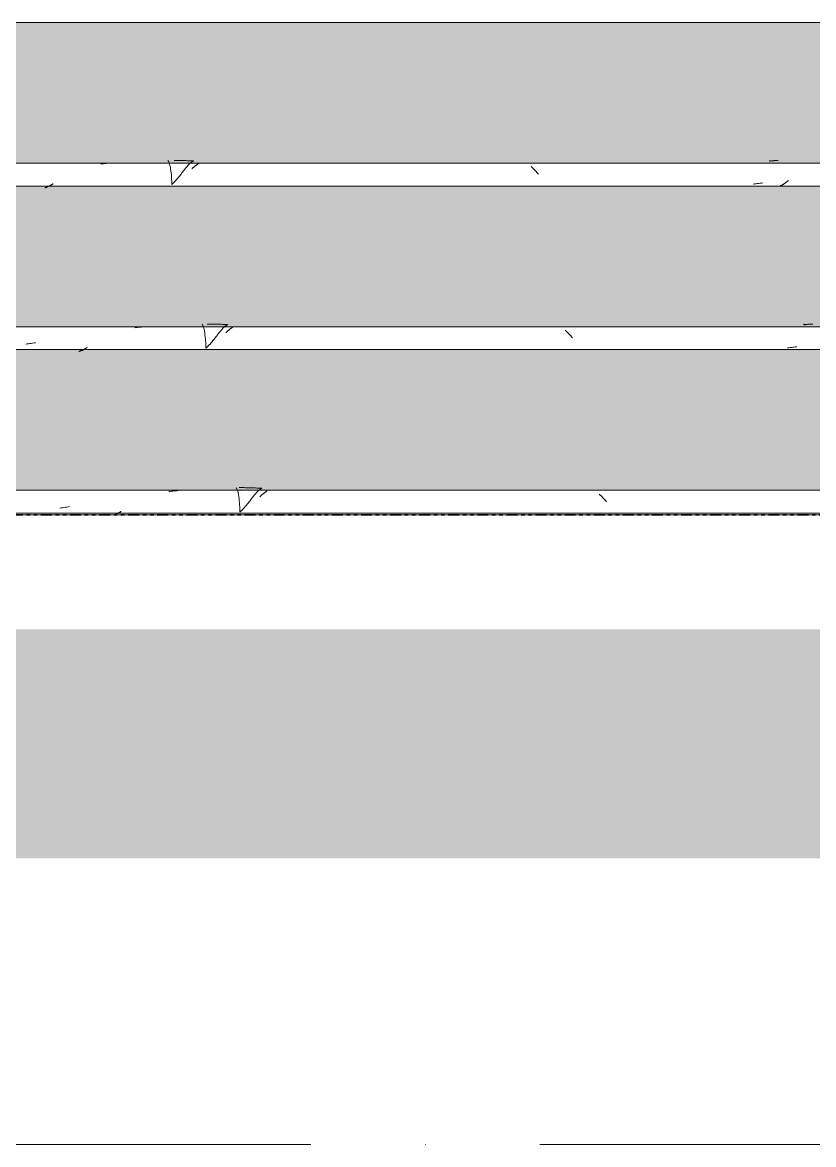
# Model space of a CAD drawing. Header units: millimetres. Extents: x -8482 to 130249, y -7482 to 93550.
# Drawn here: x 27572 to 28262, y -1000 to -20 of the extents above; entities that cross this region are included whole.
import ezdxf

# ---------------------------------------------------------------- set-up
doc = ezdxf.new("R2010")
doc.units = ezdxf.units.MM
doc.linetypes.add('Double Dash 3_8_', pattern=[25.4, 9.525, -3.175, 3.175, -3.175, 3.175, -3.175])
doc.linetypes.add('Grid Line', pattern=[14, 10, -2, 0, -2])
for name, color, linetype, lineweight in [('Duong Ranh', 83, 'Double Dash 3_8_', 35), ('NET CAT', 3, 'Continuous', 5), ('NET THAY 1', 41, 'Continuous', 5), ('NET-THAY', 2, 'Continuous', 9), ('TRUC', 225, 'Continuous', 5)]:
    doc.layers.add(name, color=color, linetype=linetype, lineweight=lineweight)

# ---------------------------------------------------------------- blocks, each defined once
blk = doc.blocks.new('FP_93-MẶT ĐỨNG TRỤC A-Q')
at = {"layer": 'NET THAY 1', "color": 10}
for p, q in [((31404.78, -428.57), (22897.55, -428.57)), ((22897.55, -448.57), (31404.78, -448.57))]:
    blk.add_line(p, q, dxfattribs=at)
at = {"layer": 'NET THAY 1'}
for p, q in [((27700.9, -429.6), (27699.74, -429.73)), ((27702.06, -429.47), (27700.9, -429.6)), ((27703.22, -429.34), (27702.06, -429.47)), ((27704.38, -429.21), (27703.22, -429.34)), ((27705.54, -429.09), (27704.38, -429.21)), ((27706.71, -428.97), (27705.54, -429.09)), ((27707.87, -428.85), (27706.71, -428.97)), ((27758.29, -426.38), (27758.67, -426.78)), ((27758.67, -426.78), (27759.05, -427.45)), ((27759.05, -427.45), (27759.41, -428.36)), ((27759.41, -428.36), (27759.75, -429.5)), ((27759.75, -429.5), (27760.07, -430.84)), ((27760.07, -430.84), (27760.37, -432.34)), ((27762.13, -426.25), (27761.03, -426.24)), ((27763.22, -426.26), (27762.13, -426.25)), ((27764.32, -426.27), (27763.22, -426.26)), ((27765.41, -426.29), (27764.32, -426.27)), ((27766.51, -426.31), (27765.41, -426.29)), ((27767.61, -426.33), (27766.51, -426.31)), ((27768.7, -426.35), (27767.61, -426.33)), ((27769.8, -426.38), (27768.7, -426.35)), ((27770.89, -426.42), (27769.8, -426.38)), ((27771.99, -426.45), (27770.89, -426.42)), ((27773.08, -426.49), (27771.99, -426.45)), ((27774.18, -426.53), (27773.08, -426.49)), ((27775.27, -426.58), (27774.18, -426.53)), ((27776.37, -426.63), (27775.27, -426.58)), ((27775.71, -431.12), (27775.49, -431.37)), ((27775.93, -430.87), (27775.71, -431.12)), ((27776.14, -430.63), (27775.93, -430.87)), ((27776.36, -430.4), (27776.14, -430.63)), ((27776.57, -430.17), (27776.36, -430.4)), ((27777.47, -426.68), (27776.37, -426.63)), ((27776.79, -429.94), (27776.57, -430.17)), ((27777, -429.73), (27776.79, -429.94)), ((27777.21, -429.51), (27777, -429.73)), ((27777.43, -429.3), (27777.21, -429.51)), ((27777.64, -429.1), (27777.43, -429.3)), ((27778.56, -426.74), (27777.47, -426.68)), ((27777.85, -428.91), (27777.64, -429.1)), ((27778.06, -428.72), (27777.85, -428.91)), ((27778.27, -428.54), (27778.06, -428.72)), ((27778.48, -428.36), (27778.27, -428.54)), ((27778.69, -428.19), (27778.48, -428.36)), ((27779.66, -426.8), (27778.56, -426.74)), ((27778.89, -428.02), (27778.69, -428.19)), ((27779.1, -427.87), (27778.89, -428.02)), ((27779.31, -427.72), (27779.1, -427.87)), ((27779.52, -427.57), (27779.31, -427.72)), ((27779.72, -427.44), (27779.52, -427.57)), ((27780.75, -426.86), (27779.66, -426.8)), ((27779.93, -427.31), (27779.72, -427.44)), ((27780.13, -427.18), (27779.93, -427.31)), ((27780.34, -427.07), (27780.13, -427.18)), ((27780.55, -426.96), (27780.34, -427.07)), ((27780.75, -426.86), (27780.55, -426.96)), ((27782.73, -431), (27782.47, -431.21)), ((27782.98, -430.8), (27782.73, -431)), ((27783.24, -430.6), (27782.98, -430.8)), ((27783.49, -430.4), (27783.24, -430.6)), ((27783.75, -430.2), (27783.49, -430.4)), ((27784, -430.01), (27783.75, -430.2)), ((27784.25, -429.83), (27784, -430.01)), ((27784.51, -429.64), (27784.25, -429.83)), ((27784.76, -429.46), (27784.51, -429.64)), ((27785.01, -429.29), (27784.76, -429.46)), ((27785.26, -429.12), (27785.01, -429.29)), ((27760.37, -432.34), (27760.63, -433.99)), ((27760.63, -433.99), (27760.87, -435.74)), ((27760.87, -435.74), (27761.08, -437.55)), ((27761.08, -437.55), (27761.25, -439.38)), ((27761.25, -439.38), (27761.39, -441.19)), ((27768.08, -440.78), (27767.83, -441.09)), ((27768.33, -440.48), (27768.08, -440.78)), ((27768.57, -440.17), (27768.33, -440.48)), ((27768.81, -439.86), (27768.57, -440.17)), ((27769.06, -439.55), (27768.81, -439.86)), ((27769.3, -439.25), (27769.06, -439.55)), ((27769.54, -438.94), (27769.3, -439.25)), ((27769.78, -438.63), (27769.54, -438.94)), ((27770.02, -438.32), (27769.78, -438.63)), ((27770.26, -438.01), (27770.02, -438.32)), ((27770.5, -437.7), (27770.26, -438.01)), ((27770.73, -437.39), (27770.5, -437.7)), ((27770.97, -437.08), (27770.73, -437.39)), ((27771.2, -436.77), (27770.97, -437.08)), ((27771.44, -436.47), (27771.2, -436.77)), ((27771.67, -436.16), (27771.44, -436.47)), ((27771.9, -435.86), (27771.67, -436.16)), ((27772.13, -435.56), (27771.9, -435.86)), ((27772.36, -435.26), (27772.13, -435.56)), ((27772.59, -434.96), (27772.36, -435.26)), ((27772.82, -434.66), (27772.59, -434.96)), ((27773.05, -434.37), (27772.82, -434.66)), ((27773.27, -434.08), (27773.05, -434.37)), ((27773.5, -433.79), (27773.27, -434.08)), ((27773.72, -433.51), (27773.5, -433.79)), ((27773.95, -433.23), (27773.72, -433.51)), ((27774.17, -432.95), (27773.95, -433.23)), ((27774.39, -432.68), (27774.17, -432.95)), ((27774.61, -432.41), (27774.39, -432.68)), ((27774.84, -432.14), (27774.61, -432.41)), ((27775.05, -431.88), (27774.84, -432.14)), ((27775.27, -431.62), (27775.05, -431.88)), ((27775.49, -431.37), (27775.27, -431.62)), ((27779.35, -433.95), (27779.09, -434.19)), ((27779.61, -433.7), (27779.35, -433.95)), ((27779.88, -433.46), (27779.61, -433.7)), ((27780.14, -433.23), (27779.88, -433.46)), ((27780.4, -432.99), (27780.14, -433.23)), ((27780.66, -432.76), (27780.4, -432.99)), ((27780.92, -432.53), (27780.66, -432.76)), ((27781.18, -432.3), (27780.92, -432.53)), ((27781.44, -432.08), (27781.18, -432.3)), ((27781.7, -431.86), (27781.44, -432.08)), ((27781.96, -431.64), (27781.7, -431.86)), ((27782.21, -431.42), (27781.96, -431.64)), ((27782.47, -431.21), (27782.21, -431.42)), ((28075.63, -432.27), (28075.36, -432.02)), ((28075.91, -432.52), (28075.63, -432.27)), ((28076.18, -432.77), (28075.91, -432.52)), ((28076.45, -433.03), (28076.18, -432.77)), ((28076.72, -433.29), (28076.45, -433.03)), ((28076.99, -433.56), (28076.72, -433.29)), ((28077.26, -433.83), (28076.99, -433.56)), ((28077.53, -434.1), (28077.26, -433.83)), ((28077.8, -434.37), (28077.53, -434.1)), ((28078.07, -434.64), (28077.8, -434.37)), ((28078.33, -434.92), (28078.07, -434.64)), ((28078.6, -435.2), (28078.33, -434.92)), ((28078.86, -435.48), (28078.6, -435.2)), ((28079.13, -435.76), (28078.86, -435.48)), ((28079.39, -436.04), (28079.13, -435.76)), ((28079.65, -436.33), (28079.39, -436.04)), ((28079.91, -436.62), (28079.65, -436.33)), ((28080.17, -436.9), (28079.91, -436.62)), ((28080.43, -437.19), (28080.17, -436.9)), ((28080.69, -437.48), (28080.43, -437.19)), ((28080.95, -437.77), (28080.69, -437.48)), ((28081.21, -438.06), (28080.95, -437.77)), ((28081.47, -438.35), (28081.21, -438.06)), ((28081.72, -438.64), (28081.47, -438.35)), ((27605.7, -443.95), (27604.51, -444.13)), ((27606.88, -443.78), (27605.7, -443.95)), ((27608.07, -443.6), (27606.88, -443.78)), ((27609.26, -443.43), (27608.07, -443.6)), ((27610.45, -443.25), (27609.26, -443.43)), ((27611.64, -443.07), (27610.45, -443.25)), ((27612.82, -442.89), (27611.64, -443.07)), ((27652.3, -449.86), (27651.99, -449.96)), ((27652.6, -449.75), (27652.3, -449.86)), ((27652.9, -449.64), (27652.6, -449.75)), ((27653.21, -449.52), (27652.9, -449.64)), ((27653.51, -449.4), (27653.21, -449.52)), ((27653.81, -449.27), (27653.51, -449.4)), ((27654.11, -449.13), (27653.81, -449.27)), ((27654.41, -449), (27654.11, -449.13)), ((27654.72, -448.85), (27654.41, -449)), ((27655.02, -448.71), (27654.72, -448.85)), ((27655.32, -448.56), (27655.02, -448.71)), ((27655.62, -448.4), (27655.32, -448.56)), ((27655.92, -448.24), (27655.62, -448.4)), ((27656.22, -448.08), (27655.92, -448.24)), ((27656.52, -447.91), (27656.22, -448.08)), ((27656.81, -447.73), (27656.52, -447.91)), ((27657.11, -447.56), (27656.81, -447.73)), ((27657.41, -447.37), (27657.11, -447.56)), ((27657.71, -447.19), (27657.41, -447.37)), ((27658, -447), (27657.71, -447.19)), ((27761.39, -441.19), (27761.5, -442.95)), ((27761.5, -442.95), (27761.58, -444.61)), ((27761.58, -444.61), (27761.63, -446.14)), ((27761.63, -446.14), (27761.66, -447.5)), ((27761.93, -447.28), (27761.66, -447.49)), ((27762.19, -447.05), (27761.93, -447.28)), ((27762.46, -446.83), (27762.19, -447.05)), ((27762.72, -446.59), (27762.46, -446.83)), ((27762.98, -446.36), (27762.72, -446.59)), ((27763.25, -446.11), (27762.98, -446.36)), ((27763.51, -445.86), (27763.25, -446.11)), ((27763.77, -445.61), (27763.51, -445.86)), ((27764.03, -445.36), (27763.77, -445.61)), ((27764.29, -445.09), (27764.03, -445.36)), ((27764.55, -444.83), (27764.29, -445.09)), ((27764.8, -444.56), (27764.55, -444.83)), ((27765.06, -444.29), (27764.8, -444.56)), ((27765.32, -444.01), (27765.06, -444.29)), ((27765.57, -443.73), (27765.32, -444.01)), ((27765.83, -443.45), (27765.57, -443.73)), ((27766.08, -443.16), (27765.83, -443.45)), ((27766.33, -442.87), (27766.08, -443.16)), ((27766.59, -442.58), (27766.33, -442.87)), ((27766.84, -442.29), (27766.59, -442.58)), ((27767.09, -441.99), (27766.84, -442.29)), ((27767.34, -441.69), (27767.09, -441.99)), ((27767.59, -441.39), (27767.34, -441.69)), ((27767.83, -441.09), (27767.59, -441.39))]:
    blk.add_line(p, q, dxfattribs=at)
blk = doc.blocks.new('FP_94-MẶT ĐỨNG TRỤC A-Q')
at = {"layer": 'NET THAY 1'}
for p, q in [((27728.58, -283.52), (27728.96, -283.92)), ((27728.96, -283.92), (27729.33, -284.57)), ((27734.17, -283.39), (27733.05, -283.39)), ((27735.3, -283.4), (27734.17, -283.39)), ((27736.42, -283.41), (27735.3, -283.4)), ((27737.54, -283.43), (27736.42, -283.41)), ((27738.66, -283.45), (27737.54, -283.43)), ((27739.78, -283.47), (27738.66, -283.45)), ((27740.9, -283.5), (27739.78, -283.47)), ((27742.02, -283.53), (27740.9, -283.5)), ((27743.14, -283.57), (27742.02, -283.53)), ((27744.26, -283.6), (27743.14, -283.57)), ((27745.38, -283.64), (27744.26, -283.6)), ((27746.5, -283.69), (27745.38, -283.64)), ((27747.62, -283.74), (27746.5, -283.69)), ((27748.74, -283.79), (27747.62, -283.74)), ((27749.86, -283.85), (27748.74, -283.79)), ((27750.98, -283.9), (27749.86, -283.85)), ((27750.57, -284.1), (27750.37, -284.2)), ((27750.78, -284), (27750.57, -284.1)), ((27750.98, -283.9), (27750.78, -284)), ((28253.95, -283.91), (28253.86, -284.09)), ((28254.29, -284.02), (28253.86, -284.09)), ((28254.04, -283.75), (28253.95, -283.91)), ((28254.14, -283.62), (28254.04, -283.75)), ((28254.23, -283.52), (28254.14, -283.62)), ((28254.32, -283.44), (28254.23, -283.52)), ((28254.73, -283.95), (28254.29, -284.02)), ((28254.41, -283.4), (28254.32, -283.44)), ((28255.17, -283.89), (28254.73, -283.95)), ((28255.61, -283.83), (28255.17, -283.89)), ((28256.04, -283.77), (28255.61, -283.83)), ((28256.48, -283.72), (28256.04, -283.77)), ((28256.92, -283.67), (28256.48, -283.72)), ((28257.35, -283.62), (28256.92, -283.67)), ((28257.79, -283.58), (28257.35, -283.62)), ((28258.22, -283.55), (28257.79, -283.58)), ((28258.66, -283.51), (28258.22, -283.55)), ((28259.1, -283.48), (28258.66, -283.51)), ((28259.53, -283.46), (28259.1, -283.48)), ((28259.97, -283.44), (28259.53, -283.46)), ((28260.41, -283.42), (28259.97, -283.44)), ((28260.84, -283.4), (28260.41, -283.42)), ((28261.28, -283.39), (28260.84, -283.4)), ((28261.71, -283.39), (28261.28, -283.39)), ((27671.14, -286.52), (27669.97, -286.65)), ((27672.3, -286.39), (27671.14, -286.52)), ((27673.46, -286.27), (27672.3, -286.39)), ((27674.62, -286.14), (27673.46, -286.27)), ((27675.78, -286.02), (27674.62, -286.14)), ((27676.94, -285.91), (27675.78, -286.02)), ((27678.1, -285.79), (27676.94, -285.91)), ((27729.33, -284.57), (27729.69, -285.46)), ((27729.69, -285.46), (27730.03, -286.57)), ((27730.03, -286.57), (27730.35, -287.88)), ((27730.35, -287.88), (27730.64, -289.36)), ((27730.64, -289.36), (27730.91, -290.98)), ((27730.91, -290.98), (27731.15, -292.7)), ((27731.15, -292.7), (27731.36, -294.48)), ((27741.23, -293.89), (27741, -294.2)), ((27741.46, -293.59), (27741.23, -293.89)), ((27741.7, -293.28), (27741.46, -293.59)), ((27741.93, -292.98), (27741.7, -293.28)), ((27742.16, -292.68), (27741.93, -292.98)), ((27742.39, -292.38), (27742.16, -292.68)), ((27742.62, -292.08), (27742.39, -292.38)), ((27742.85, -291.79), (27742.62, -292.08)), ((27743.07, -291.49), (27742.85, -291.79)), ((27743.3, -291.2), (27743.07, -291.49)), ((27743.53, -290.92), (27743.3, -291.2)), ((27743.75, -290.63), (27743.53, -290.92)), ((27743.97, -290.35), (27743.75, -290.63)), ((27744.2, -290.07), (27743.97, -290.35)), ((27744.42, -289.8), (27744.2, -290.07)), ((27744.64, -289.53), (27744.42, -289.8)), ((27744.86, -289.26), (27744.64, -289.53)), ((27745.08, -289), (27744.86, -289.26)), ((27745.3, -288.74), (27745.08, -289)), ((27745.52, -288.49), (27745.3, -288.74)), ((27745.74, -288.24), (27745.52, -288.49)), ((27745.95, -288), (27745.74, -288.24)), ((27746.17, -287.76), (27745.95, -288)), ((27746.39, -287.52), (27746.17, -287.76)), ((27746.6, -287.29), (27746.39, -287.52)), ((27746.81, -287.07), (27746.6, -287.29)), ((27747.03, -286.85), (27746.81, -287.07)), ((27747.24, -286.64), (27747.03, -286.85)), ((27747.45, -286.43), (27747.24, -286.64)), ((27747.66, -286.23), (27747.45, -286.43)), ((27747.87, -286.04), (27747.66, -286.23)), ((27748.08, -285.85), (27747.87, -286.04)), ((27748.29, -285.66), (27748.08, -285.85)), ((27748.5, -285.49), (27748.29, -285.66)), ((27748.71, -285.32), (27748.5, -285.49)), ((27748.92, -285.16), (27748.71, -285.32)), ((27749.13, -285), (27748.92, -285.16)), ((27749.34, -284.85), (27749.13, -285)), ((27749.54, -284.71), (27749.34, -284.85)), ((27749.6, -290.78), (27749.34, -291.02)), ((27749.75, -284.57), (27749.54, -284.71)), ((27749.87, -290.54), (27749.6, -290.78)), ((27749.96, -284.44), (27749.75, -284.57)), ((27750.13, -290.31), (27749.87, -290.54)), ((27750.16, -284.32), (27749.96, -284.44)), ((27750.39, -290.07), (27750.13, -290.31)), ((27750.37, -284.2), (27750.16, -284.32)), ((27750.65, -289.84), (27750.39, -290.07)), ((27750.91, -289.61), (27750.65, -289.84)), ((27751.17, -289.38), (27750.91, -289.61)), ((27751.43, -289.16), (27751.17, -289.38)), ((27751.69, -288.94), (27751.43, -289.16)), ((27751.94, -288.72), (27751.69, -288.94)), ((27752.2, -288.51), (27751.94, -288.72)), ((27752.46, -288.3), (27752.2, -288.51)), ((27752.71, -288.09), (27752.46, -288.3)), ((27752.97, -287.89), (27752.71, -288.09)), ((27753.22, -287.68), (27752.97, -287.89)), ((27753.48, -287.49), (27753.22, -287.68)), ((27753.73, -287.29), (27753.48, -287.49)), ((27753.99, -287.1), (27753.73, -287.29)), ((27754.24, -286.92), (27753.99, -287.1)), ((27754.49, -286.74), (27754.24, -286.92)), ((27754.74, -286.56), (27754.49, -286.74)), ((27755, -286.39), (27754.74, -286.56)), ((27755.25, -286.22), (27755, -286.39)), ((27755.5, -286.05), (27755.25, -286.22)), ((28045.88, -289.13), (28045.61, -288.88)), ((28046.16, -289.37), (28045.88, -289.13)), ((28046.43, -289.63), (28046.16, -289.37)), ((28046.7, -289.88), (28046.43, -289.63)), ((28046.97, -290.14), (28046.7, -289.88)), ((28047.24, -290.4), (28046.97, -290.14)), ((28047.51, -290.66), (28047.24, -290.4)), ((28047.78, -290.93), (28047.51, -290.66)), ((28048.05, -291.2), (28047.78, -290.93)), ((28048.32, -291.47), (28048.05, -291.2)), ((28048.59, -291.75), (28048.32, -291.47)), ((28048.85, -292.02), (28048.59, -291.75)), ((28049.12, -292.3), (28048.85, -292.02)), ((28049.38, -292.58), (28049.12, -292.3)), ((28049.65, -292.86), (28049.38, -292.58)), ((28049.91, -293.15), (28049.65, -292.86)), ((28050.17, -293.43), (28049.91, -293.15)), ((28050.44, -293.72), (28050.17, -293.43)), ((28050.7, -294.01), (28050.44, -293.72)), ((27575.98, -300.79), (27574.79, -300.97)), ((27577.17, -300.62), (27575.98, -300.79)), ((27578.36, -300.44), (27577.17, -300.62)), ((27579.54, -300.26), (27578.36, -300.44)), ((27580.73, -300.08), (27579.54, -300.26)), ((27581.92, -299.9), (27580.73, -300.08)), ((27583.1, -299.72), (27581.92, -299.9)), ((27731.36, -294.48), (27731.53, -296.29)), ((27731.53, -296.29), (27731.68, -298.09)), ((27731.68, -298.09), (27731.79, -299.84)), ((27731.79, -299.84), (27731.87, -301.5)), ((27731.87, -301.5), (27731.93, -303.03)), ((27731.93, -303.03), (27731.96, -304.41)), ((27732.75, -303.72), (27732.49, -303.95)), ((27733.01, -303.48), (27732.75, -303.72)), ((27733.28, -303.24), (27733.01, -303.48)), ((27733.54, -302.99), (27733.28, -303.24)), ((27733.8, -302.74), (27733.54, -302.99)), ((27734.06, -302.48), (27733.8, -302.74)), ((27734.32, -302.22), (27734.06, -302.48)), ((27734.58, -301.95), (27734.32, -302.22)), ((27734.83, -301.68), (27734.58, -301.95)), ((27735.09, -301.41), (27734.83, -301.68)), ((27735.35, -301.13), (27735.09, -301.41)), ((27735.6, -300.85), (27735.35, -301.13)), ((27735.86, -300.57), (27735.6, -300.85)), ((27736.11, -300.28), (27735.86, -300.57)), ((27736.36, -299.99), (27736.11, -300.28)), ((27736.62, -299.7), (27736.36, -299.99)), ((27736.87, -299.41), (27736.62, -299.7)), ((27737.12, -299.11), (27736.87, -299.41)), ((27737.37, -298.81), (27737.12, -299.11)), ((27737.61, -298.51), (27737.37, -298.81)), ((27737.86, -298.21), (27737.61, -298.51)), ((27738.11, -297.9), (27737.86, -298.21)), ((27738.35, -297.6), (27738.11, -297.9)), ((27738.6, -297.29), (27738.35, -297.6)), ((27738.84, -296.98), (27738.6, -297.29)), ((27739.09, -296.67), (27738.84, -296.98)), ((27739.33, -296.37), (27739.09, -296.67)), ((27739.57, -296.06), (27739.33, -296.37)), ((27739.81, -295.75), (27739.57, -296.06)), ((27740.05, -295.44), (27739.81, -295.75)), ((27740.29, -295.13), (27740.05, -295.44)), ((27740.52, -294.82), (27740.29, -295.13)), ((27740.76, -294.51), (27740.52, -294.82)), ((27741, -294.2), (27740.76, -294.51)), ((28050.96, -294.29), (28050.7, -294.01)), ((28051.22, -294.58), (28050.96, -294.29)), ((28051.47, -294.87), (28051.22, -294.58)), ((28051.73, -295.16), (28051.47, -294.87)), ((28051.99, -295.45), (28051.73, -295.16)), ((28243.13, -303.78), (28241.94, -303.92)), ((28244.33, -303.63), (28243.13, -303.78)), ((28245.52, -303.48), (28244.33, -303.63)), ((28246.71, -303.33), (28245.52, -303.48)), ((28247.91, -303.18), (28246.71, -303.33)), ((27621.38, -307.27), (27621.08, -307.36)), ((27621.69, -307.17), (27621.38, -307.27)), ((27621.99, -307.08), (27621.69, -307.17)), ((27622.3, -306.97), (27621.99, -307.08)), ((27622.6, -306.86), (27622.3, -306.97)), ((27622.9, -306.75), (27622.6, -306.86)), ((27623.21, -306.63), (27622.9, -306.75)), ((27623.51, -306.5), (27623.21, -306.63)), ((27623.81, -306.37), (27623.51, -306.5)), ((27624.11, -306.24), (27623.81, -306.37)), ((27624.41, -306.1), (27624.11, -306.24)), ((27624.72, -305.96), (27624.41, -306.1)), ((27625.02, -305.81), (27624.72, -305.96)), ((27625.32, -305.66), (27625.02, -305.81)), ((27625.62, -305.5), (27625.32, -305.66)), ((27625.92, -305.34), (27625.62, -305.5)), ((27626.22, -305.17), (27625.92, -305.34)), ((27626.51, -305), (27626.22, -305.17)), ((27626.81, -304.83), (27626.51, -305)), ((27627.11, -304.65), (27626.81, -304.83)), ((27627.41, -304.47), (27627.11, -304.65)), ((27627.71, -304.28), (27627.41, -304.47)), ((27628, -304.09), (27627.71, -304.28)), ((27628.3, -303.9), (27628, -304.09)), ((27732.22, -304.18), (27731.96, -304.4)), ((27732.49, -303.95), (27732.22, -304.18)), ((28240.74, -304.07), (28239.55, -304.21)), ((28241.94, -303.92), (28240.74, -304.07))]:
    blk.add_line(p, q, dxfattribs=at)
at = {"layer": 'NET THAY 1', "color": 10}
for p, q in [((31375.06, -285.71), (22897.55, -285.71)), ((22897.55, -305.71), (31375.06, -305.71))]:
    blk.add_line(p, q, dxfattribs=at)
blk = doc.blocks.new('FP_95-MẶT ĐỨNG TRỤC A-Q')
at = {"layer": 'NET THAY 1', "color": 10}
for p, q in [((31345.33, -142.86), (22897.55, -142.86)), ((22897.55, -162.86), (31345.33, -162.86))]:
    blk.add_line(p, q, dxfattribs=at)
at = {"layer": 'NET THAY 1'}
for p, q in [((27641.39, -143.52), (27640.22, -143.65)), ((27642.55, -143.4), (27641.39, -143.52)), ((27643.71, -143.28), (27642.55, -143.4)), ((27644.87, -143.16), (27643.71, -143.28)), ((27646.03, -143.04), (27644.87, -143.16)), ((27647.19, -142.92), (27646.03, -143.04)), ((27648.35, -142.81), (27647.19, -142.92)), ((27698.87, -140.66), (27699.25, -141.05)), ((27699.25, -141.05), (27699.61, -141.69)), ((27699.61, -141.69), (27699.97, -142.57)), ((27699.97, -142.57), (27700.31, -143.67)), ((27700.31, -143.67), (27700.62, -144.97)), ((27700.62, -144.97), (27700.92, -146.43)), ((27700.92, -146.43), (27701.18, -148.03)), ((27705.52, -140.54), (27704.4, -140.53)), ((27706.64, -140.55), (27705.52, -140.54)), ((27707.77, -140.56), (27706.64, -140.55)), ((27708.89, -140.57), (27707.77, -140.56)), ((27710.01, -140.59), (27708.89, -140.57)), ((27711.13, -140.62), (27710.01, -140.59)), ((27712.25, -140.64), (27711.13, -140.62)), ((27713.37, -140.68), (27712.25, -140.64)), ((27714.5, -140.71), (27713.37, -140.68)), ((27714.68, -146.76), (27714.45, -147.03)), ((27715.62, -140.75), (27714.5, -140.71)), ((27714.9, -146.49), (27714.68, -146.76)), ((27715.12, -146.23), (27714.9, -146.49)), ((27715.34, -145.97), (27715.12, -146.23)), ((27715.56, -145.72), (27715.34, -145.97)), ((27715.77, -145.47), (27715.56, -145.72)), ((27716.74, -140.79), (27715.62, -140.75)), ((27715.99, -145.22), (27715.77, -145.47)), ((27716.21, -144.98), (27715.99, -145.22)), ((27716.42, -144.74), (27716.21, -144.98)), ((27716.64, -144.51), (27716.42, -144.74)), ((27716.85, -144.29), (27716.64, -144.51)), ((27717.86, -140.83), (27716.74, -140.79)), ((27717.06, -144.07), (27716.85, -144.29)), ((27717.28, -143.85), (27717.06, -144.07)), ((27717.49, -143.64), (27717.28, -143.85)), ((27717.7, -143.44), (27717.49, -143.64)), ((27717.91, -143.24), (27717.7, -143.44)), ((27718.98, -140.88), (27717.86, -140.83)), ((27718.12, -143.05), (27717.91, -143.24)), ((27718.33, -142.87), (27718.12, -143.05)), ((27718.54, -142.69), (27718.33, -142.87)), ((27718.75, -142.52), (27718.54, -142.69)), ((27718.96, -142.35), (27718.75, -142.52)), ((27719.17, -142.19), (27718.96, -142.35)), ((27720.1, -140.93), (27718.98, -140.88)), ((27719.38, -142.04), (27719.17, -142.19)), ((27719.58, -141.9), (27719.38, -142.04)), ((27719.79, -141.76), (27719.58, -141.9)), ((27719.99, -141.63), (27719.79, -141.76)), ((27720.2, -141.5), (27719.99, -141.63)), ((27721.22, -140.99), (27720.1, -140.93)), ((27720.41, -141.38), (27720.2, -141.5)), ((27720.61, -141.27), (27720.41, -141.38)), ((27720.82, -141.17), (27720.61, -141.27)), ((27720.91, -146.8), (27720.65, -147.03)), ((27721.02, -141.08), (27720.82, -141.17)), ((27721.16, -146.57), (27720.91, -146.8)), ((27721.22, -140.99), (27721.02, -141.08)), ((27721.42, -146.35), (27721.16, -146.57)), ((27721.68, -146.13), (27721.42, -146.35)), ((27721.94, -145.91), (27721.68, -146.13)), ((27722.2, -145.7), (27721.94, -145.91)), ((27722.45, -145.48), (27722.2, -145.7)), ((27722.71, -145.28), (27722.45, -145.48)), ((27722.97, -145.07), (27722.71, -145.28)), ((27723.22, -144.87), (27722.97, -145.07)), ((27723.48, -144.67), (27723.22, -144.87)), ((27723.73, -144.48), (27723.48, -144.67)), ((27723.98, -144.29), (27723.73, -144.48)), ((27724.24, -144.1), (27723.98, -144.29)), ((27724.49, -143.92), (27724.24, -144.1)), ((27724.74, -143.74), (27724.49, -143.92)), ((27724.99, -143.57), (27724.74, -143.74)), ((27725.25, -143.4), (27724.99, -143.57)), ((27725.5, -143.23), (27725.25, -143.4)), ((27725.75, -143.07), (27725.5, -143.23)), ((28016.14, -146.1), (28015.86, -145.85)), ((28016.41, -146.34), (28016.14, -146.1)), ((28016.68, -146.59), (28016.41, -146.34)), ((28016.96, -146.84), (28016.68, -146.59)), ((28017.23, -147.1), (28016.96, -146.84)), ((28224.21, -140.97), (28224.1, -141.17)), ((28224.54, -141.1), (28224.1, -141.17)), ((28224.31, -140.81), (28224.21, -140.97)), ((28224.41, -140.69), (28224.31, -140.81)), ((28224.51, -140.6), (28224.41, -140.69)), ((28224.61, -140.55), (28224.51, -140.6)), ((28224.98, -141.03), (28224.54, -141.1)), ((28225.42, -140.97), (28224.98, -141.03)), ((28225.86, -140.92), (28225.42, -140.97)), ((28226.29, -140.86), (28225.86, -140.92)), ((28226.73, -140.81), (28226.29, -140.86)), ((28227.17, -140.77), (28226.73, -140.81)), ((28227.61, -140.73), (28227.17, -140.77)), ((28228.05, -140.69), (28227.61, -140.73)), ((28228.48, -140.66), (28228.05, -140.69)), ((28228.92, -140.63), (28228.48, -140.66)), ((28229.36, -140.6), (28228.92, -140.63)), ((28229.8, -140.58), (28229.36, -140.6)), ((28230.23, -140.56), (28229.8, -140.58)), ((28230.67, -140.55), (28230.23, -140.56)), ((28231.11, -140.54), (28230.67, -140.55)), ((28231.55, -140.53), (28231.11, -140.54)), ((27701.18, -148.03), (27701.42, -149.73)), ((27701.42, -149.73), (27701.63, -151.5)), ((27701.63, -151.5), (27701.81, -153.29)), ((27701.81, -153.29), (27701.95, -155.08)), ((27701.95, -155.08), (27702.07, -156.82)), ((27706.89, -156.65), (27706.64, -156.94)), ((27707.14, -156.35), (27706.89, -156.65)), ((27707.39, -156.05), (27707.14, -156.35)), ((27707.64, -155.75), (27707.39, -156.05)), ((27707.89, -155.45), (27707.64, -155.75)), ((27708.13, -155.15), (27707.89, -155.45)), ((27708.38, -154.84), (27708.13, -155.15)), ((27708.63, -154.54), (27708.38, -154.84)), ((27708.87, -154.23), (27708.63, -154.54)), ((27709.11, -153.92), (27708.87, -154.23)), ((27709.36, -153.61), (27709.11, -153.92)), ((27709.6, -153.3), (27709.36, -153.61)), ((27709.84, -152.99), (27709.6, -153.3)), ((27710.08, -152.68), (27709.84, -152.99)), ((27710.32, -152.37), (27710.08, -152.68)), ((27710.55, -152.06), (27710.32, -152.37)), ((27710.79, -151.75), (27710.55, -152.06)), ((27711.03, -151.44), (27710.79, -151.75)), ((27711.26, -151.14), (27711.03, -151.44)), ((27711.49, -150.83), (27711.26, -151.14)), ((27711.73, -150.53), (27711.49, -150.83)), ((27711.96, -150.22), (27711.73, -150.53)), ((27712.19, -149.92), (27711.96, -150.22)), ((27712.42, -149.62), (27712.19, -149.92)), ((27712.65, -149.32), (27712.42, -149.62)), ((27712.88, -149.03), (27712.65, -149.32)), ((27713.11, -148.73), (27712.88, -149.03)), ((27713.33, -148.44), (27713.11, -148.73)), ((27713.56, -148.15), (27713.33, -148.44)), ((27713.78, -147.87), (27713.56, -148.15)), ((27714.01, -147.59), (27713.78, -147.87)), ((27714.23, -147.31), (27714.01, -147.59)), ((27714.45, -147.03), (27714.23, -147.31)), ((27719.86, -147.74), (27719.6, -147.97)), ((27720.12, -147.5), (27719.86, -147.74)), ((27720.38, -147.26), (27720.12, -147.5)), ((27720.65, -147.03), (27720.38, -147.26)), ((28017.5, -147.36), (28017.23, -147.1)), ((28017.77, -147.62), (28017.5, -147.36)), ((28018.04, -147.88), (28017.77, -147.62)), ((28018.31, -148.15), (28018.04, -147.88)), ((28018.58, -148.42), (28018.31, -148.15)), ((28018.85, -148.69), (28018.58, -148.42)), ((28019.11, -148.97), (28018.85, -148.69)), ((28019.38, -149.24), (28019.11, -148.97)), ((28019.65, -149.52), (28019.38, -149.24)), ((28019.91, -149.8), (28019.65, -149.52)), ((28020.17, -150.09), (28019.91, -149.8)), ((28020.44, -150.37), (28020.17, -150.09)), ((28020.7, -150.66), (28020.44, -150.37)), ((28020.96, -150.94), (28020.7, -150.66)), ((28021.22, -151.23), (28020.96, -150.94)), ((28021.48, -151.52), (28021.22, -151.23)), ((28021.74, -151.81), (28021.48, -151.52)), ((28022, -152.1), (28021.74, -151.81)), ((28022.26, -152.39), (28022, -152.1)), ((27591.68, -164.34), (27591.37, -164.43)), ((27591.98, -164.24), (27591.68, -164.34)), ((27592.28, -164.14), (27591.98, -164.24)), ((27592.59, -164.03), (27592.28, -164.14)), ((27592.89, -163.91), (27592.59, -164.03)), ((27593.19, -163.8), (27592.89, -163.91)), ((27593.5, -163.67), (27593.19, -163.8)), ((27593.8, -163.54), (27593.5, -163.67)), ((27594.1, -163.41), (27593.8, -163.54)), ((27594.4, -163.27), (27594.1, -163.41)), ((27594.7, -163.13), (27594.4, -163.27)), ((27595, -162.98), (27594.7, -163.13)), ((27595.3, -162.83), (27595, -162.98)), ((27595.6, -162.68), (27595.3, -162.83)), ((27595.9, -162.52), (27595.6, -162.68)), ((27596.2, -162.35), (27595.9, -162.52)), ((27596.5, -162.18), (27596.2, -162.35)), ((27596.8, -162.01), (27596.5, -162.18)), ((27597.1, -161.83), (27596.8, -162.01)), ((27597.4, -161.65), (27597.1, -161.83)), ((27597.69, -161.46), (27597.4, -161.65)), ((27597.99, -161.27), (27597.69, -161.46)), ((27598.29, -161.08), (27597.99, -161.27)), ((27598.58, -160.88), (27598.29, -161.08)), ((27702.07, -156.82), (27702.15, -158.48)), ((27702.15, -158.48), (27702.21, -160.02)), ((27702.21, -160.02), (27702.24, -161.4)), ((27702.51, -161.17), (27702.24, -161.4)), ((27702.77, -160.94), (27702.51, -161.17)), ((27703.03, -160.7), (27702.77, -160.94)), ((27703.3, -160.46), (27703.03, -160.7)), ((27703.56, -160.21), (27703.3, -160.46)), ((27703.82, -159.96), (27703.56, -160.21)), ((27704.08, -159.71), (27703.82, -159.96)), ((27704.34, -159.45), (27704.08, -159.71)), ((27704.6, -159.18), (27704.34, -159.45)), ((27704.86, -158.92), (27704.6, -159.18)), ((27705.11, -158.64), (27704.86, -158.92)), ((27705.37, -158.37), (27705.11, -158.64)), ((27705.63, -158.09), (27705.37, -158.37)), ((27705.88, -157.81), (27705.63, -158.09)), ((27706.14, -157.52), (27705.88, -157.81)), ((27706.39, -157.23), (27706.14, -157.52)), ((27706.64, -156.94), (27706.39, -157.23)), ((28211.03, -161.06), (28209.83, -161.2)), ((28212.22, -160.91), (28211.03, -161.06)), ((28213.42, -160.76), (28212.22, -160.91)), ((28214.61, -160.61), (28213.42, -160.76)), ((28215.8, -160.46), (28214.61, -160.61)), ((28217, -160.31), (28215.8, -160.46)), ((28218.19, -160.16), (28217, -160.31)), ((28233.7, -162.66), (28233.4, -162.81)), ((28234, -162.5), (28233.7, -162.66)), ((28234.3, -162.33), (28234, -162.5)), ((28234.6, -162.16), (28234.3, -162.33)), ((28234.9, -161.99), (28234.6, -162.16)), ((28235.19, -161.81), (28234.9, -161.99)), ((28235.49, -161.63), (28235.19, -161.81)), ((28235.79, -161.44), (28235.49, -161.63)), ((28236.09, -161.25), (28235.79, -161.44)), ((28236.38, -161.06), (28236.09, -161.25)), ((28236.68, -160.86), (28236.38, -161.06)), ((28236.97, -160.66), (28236.68, -160.86)), ((28237.27, -160.45), (28236.97, -160.66)), ((28237.56, -160.24), (28237.27, -160.45)), ((28237.85, -160.03), (28237.56, -160.24)), ((28238.15, -159.82), (28237.85, -160.03)), ((28238.44, -159.6), (28238.15, -159.82)), ((28238.73, -159.38), (28238.44, -159.6)), ((28239.02, -159.16), (28238.73, -159.38)), ((28239.31, -158.93), (28239.02, -159.16)), ((28239.6, -158.7), (28239.31, -158.93)), ((28239.89, -158.47), (28239.6, -158.7)), ((28240.18, -158.23), (28239.89, -158.47)), ((28240.47, -158), (28240.18, -158.23))]:
    blk.add_line(p, q, dxfattribs=at)
blk = doc.blocks.new('FP_96-MẶT ĐỨNG TRỤC A-Q')
at = {"layer": 'NET THAY 1', "color": 10}
blk.add_line((22897.55, -20), (31315.6, -20), dxfattribs=at)
blk = doc.blocks.new('ALC1807-ASCENT PLAZA-TANG 1_2_rvt-1-MẶT ĐỨNG TRỤC A-Q')
at = {"layer": 'NET THAY 1'}
h = blk.add_hatch(dxfattribs=at)
h.set_pattern_fill('FP_9', color=256, style=0, pattern_type=2)
h.set_pattern_definition([(50.201, (22070.99, -1000), (180.891, -15.9388), [18.994, -208.937]), (354.964, (22070.99, -1000), (34.9908, -191.057), [15.133, -166.459]), (100.379, (22086.06, -1001.33), (145.8982, 175.1182), [16.186, -178.049]), (30.177, (22070.99, -1000), (164.569, -77.289), [18.949, -208.436]), (334.843, (22070.99, -1000), (-32.0006, -191.5884), [15.151, -166.663]), (80.518, (22084.71, -1006.43), (196.5682, 114.3004), [16.187, -178.055]), (46.388, (22071, -949.2), (269.155, -42.042), [28.478, -313.258]), (96.589, (22093.42, -952.7), (235.719, 247.426), [24.283, -267.11]), (351.122, (22071, -949.2), (235.7205, 247.425), [22.702, -249.717]), (21.137, (22096.21, -961.9), (150.5388, -102.265), [18.932, -208.254]), (325.811, (22096.2, -961.9), (61.3624, 184.189), [15.166, -166.823]), (71.574, (22108.75, -970.42), (211.9016, 81.9222), [16.178, -177.963]), (37.697, (22070.99, -1000), (3.06716, 84.5549), [8.345, -156.525, 8.345, -161.076, -167.524]), (37.697, (22070.99, -1000), (3.06716, 84.5549), [-334.29, 8.345, -159.18]), (7.553, (22070.99, -1000), (66.3455, 100.1809), [8.324, -88.028, 8.324, -152.346, -63.688]), (7.553, (22070.99, -1000), (66.3455, 100.1809), [-257.02, 8.324, -55.364]), (327.315, (22059.74, -1000), (134.6288, -5.7283), [8.34, -54.84, 8.34, -188.781, -261.564]), (327.315, (22059.74, -1000), (134.6288, -5.7283), [-260.301, 8.34, -253.225]), (317.297, (21989.53, -1000), (147.0781, 25.4271), [8.35, -73.882, 8.35, -122.716, -185.971]), (317.297, (21989.53, -1000), (147.0781, 25.4271), [-213.297, 8.35, -177.621])])
h.paths.add_polyline_path([(31204.64, -142.86), (31314.41, -142.86), (31314.41, -20), (22897.55, -20), (22897.55, -142.86), (31087.83, -142.86)], flags=0)
h = blk.add_hatch(dxfattribs=at)
h.set_pattern_fill('FP_8', color=256, style=0, pattern_type=2)
h.set_pattern_definition([(50.201, (22100.72, -1000), (180.891, -15.9388), [18.994, -208.937]), (354.964, (22100.72, -1000), (34.9908, -191.057), [15.133, -166.459]), (100.379, (22115.8, -1001.33), (145.8982, 175.1182), [16.186, -178.049]), (30.177, (22100.72, -1000), (164.569, -77.289), [18.949, -208.436]), (334.843, (22100.72, -1000), (-32.0006, -191.5884), [15.151, -166.663]), (80.518, (22114.44, -1006.43), (196.5682, 114.3004), [16.187, -178.055]), (46.388, (22100.72, -949.2), (269.155, -42.042), [28.478, -313.258]), (96.589, (22123.15, -952.7), (235.719, 247.426), [24.283, -267.11]), (351.122, (22100.72, -949.2), (235.7205, 247.425), [22.702, -249.717]), (21.137, (22125.94, -961.9), (150.5388, -102.265), [18.932, -208.254]), (325.811, (22125.94, -961.9), (61.3624, 184.189), [15.166, -166.823]), (71.574, (22138.49, -970.42), (211.9016, 81.9222), [16.178, -177.963]), (37.697, (22100.72, -1000), (3.06716, 84.5549), [8.345, -156.525, 8.345, -161.076, -167.524]), (37.697, (22100.72, -1000), (3.06716, 84.5549), [-334.29, 8.345, -159.18]), (7.553, (22100.72, -1000), (66.3455, 100.1809), [8.324, -88.028, 8.324, -152.346, -63.688]), (7.553, (22100.72, -1000), (66.3455, 100.1809), [-257.02, 8.324, -55.364]), (327.315, (22089.474, -1000), (134.6288, -5.7283), [8.34, -54.84, 8.34, -188.781, -261.564]), (327.315, (22089.474, -1000), (134.6288, -5.7283), [-260.301, 8.34, -253.225]), (317.297, (22019.26, -1000), (147.0781, 25.4271), [8.35, -73.882, 8.35, -122.716, -185.971]), (317.297, (22019.26, -1000), (147.0781, 25.4271), [-213.297, 8.35, -177.621])])
h.paths.add_polyline_path([(31234.37, -285.71), (31344.14, -285.71), (31344.14, -162.86), (22897.55, -162.86), (22897.55, -285.71), (31087.83, -285.71)], flags=0)
h = blk.add_hatch(dxfattribs=at)
h.set_pattern_fill('FP_7', color=256, style=0, pattern_type=2)
h.set_pattern_definition([(50.201, (22130.45, -1000), (180.891, -15.9388), [18.994, -208.937]), (354.964, (22130.45, -1000), (34.9908, -191.057), [15.133, -166.459]), (100.379, (22145.53, -1001.33), (145.8982, 175.1182), [16.186, -178.049]), (30.177, (22130.45, -1000), (164.569, -77.289), [18.949, -208.436]), (334.843, (22130.45, -1000), (-32.0006, -191.5884), [15.151, -166.663]), (80.518, (22144.17, -1006.43), (196.5682, 114.3004), [16.187, -178.055]), (46.388, (22130.45, -949.2), (269.155, -42.042), [28.478, -313.258]), (96.589, (22152.88, -952.7), (235.719, 247.426), [24.283, -267.11]), (351.122, (22130.45, -949.2), (235.7205, 247.425), [22.702, -249.717]), (21.137, (22155.67, -961.9), (150.5388, -102.265), [18.932, -208.254]), (325.811, (22155.67, -961.9), (61.3624, 184.189), [15.166, -166.823]), (71.574, (22168.22, -970.42), (211.9016, 81.9222), [16.178, -177.963]), (37.697, (22130.454, -1000), (3.06716, 84.5549), [8.345, -156.525, 8.345, -161.076, -167.524]), (37.697, (22130.454, -1000), (3.06716, 84.5549), [-334.29, 8.345, -159.18]), (7.553, (22130.45, -1000), (66.3455, 100.1809), [8.324, -88.028, 8.324, -152.346, -63.688]), (7.553, (22130.45, -1000), (66.3455, 100.1809), [-257.02, 8.324, -55.364]), (327.315, (22119.206, -1000), (134.6288, -5.7283), [8.34, -54.84, 8.34, -188.781, -261.564]), (327.315, (22119.206, -1000), (134.6288, -5.7283), [-260.301, 8.34, -253.225]), (317.297, (22048.99, -1000), (147.0781, 25.4271), [8.35, -73.882, 8.35, -122.716, -185.971]), (317.297, (22048.99, -1000), (147.0781, 25.4271), [-213.297, 8.35, -177.621])])
h.paths.add_polyline_path([(27891.27, -428.57), (31373.87, -428.57), (31373.87, -305.71), (22897.55, -305.71), (22897.55, -428.57), (27624.89, -428.57)], flags=0)
at = {"layer": 'Duong Ranh', "color": 50}
blk.add_line((24793.97, -450), (33008.61, -450), dxfattribs=at)
at = {"layer": 'NET-THAY', "color": 7}
blk.add_line((-8381.59, -450), (51618.41, -450), dxfattribs=at)
at = {"layer": 'NET THAY 1', "color": 10}
for name in ['FP_96-MẶT ĐỨNG TRỤC A-Q', 'FP_95-MẶT ĐỨNG TRỤC A-Q', 'FP_94-MẶT ĐỨNG TRỤC A-Q', 'FP_93-MẶT ĐỨNG TRỤC A-Q']:
    blk.add_blockref(name, (0, 0), dxfattribs=at)

msp = doc.modelspace()

# ---------------------------------------------------------------- linework, layer by layer
at = {"layer": 'NET CAT'}
msp.add_lwpolyline([(-8381.59, -450), (51618.41, -450)], dxfattribs=at)
at = {"layer": 'NET CAT', "const_width": 200}
msp.add_lwpolyline([(-8381.59, -650), (51618.41, -650)], dxfattribs=at)
at = {"layer": 'TRUC', "linetype": 'Grid Line', "ltscale": 50}
msp.add_line((-8381.59, -1000), (54345.2, -1000), dxfattribs=at)

# ---------------------------------------------------------------- block references
at = {"lineweight": 5}
msp.add_blockref('ALC1807-ASCENT PLAZA-TANG 1_2_rvt-1-MẶT ĐỨNG TRỤC A-Q', (0, 0), dxfattribs=at)

doc.saveas('drawing.dxf')
